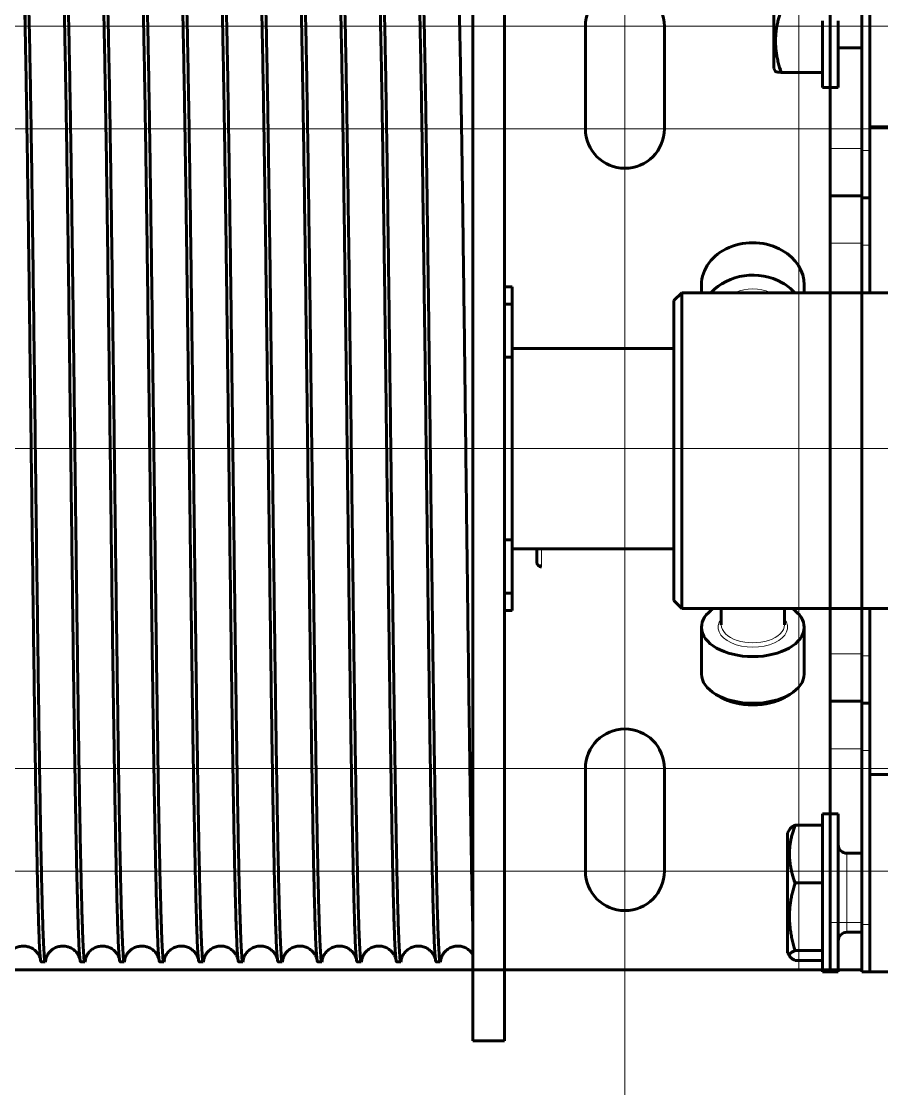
# Model space of a CAD drawing. Header units: millimetres. Extents: x 0 to 840, y 0 to 594.
# Drawn here: x 722.916 to 724.821, y 264.851 to 267.217 of the extents above; entities that cross this region are included whole.
import ezdxf

# ---------------------------------------------------------------- set-up
doc = ezdxf.new("R2010")
doc.units = ezdxf.units.MM
for name, pattern in [('K5LT_AXLED', [19.5, 15, -1.5, 1.5, -1.5]), ('K5LT_BASIC', [0]), ('K5LT_THIN', [0])]:
    doc.linetypes.add(name, pattern=pattern)
doc.layers.add('Системный слой', color=7, linetype='Continuous')

# ---------------------------------------------------------------- blocks, each defined once
blk = doc.blocks.new('U316')
at = {"layer": 'Системный слой', "color": 30, "linetype": 'K5LT_AXLED', "lineweight": 18, "true_color": 0xff8000}
for p, q in [((724.2526, 269.2935), (724.2526, 264.891)), ((724.2526, 267.6485), (724.2526, 263.246)), ((720.5376, 267.206), (724.7126, 267.206)), ((722.1651, 267.206), (726.3401, 267.206)), ((720.5376, 266.9785), (724.7126, 266.9785)), ((722.1651, 266.9785), (726.3401, 266.9785)), ((720.1001, 266.2698), (726.7776, 266.2698)), ((720.5376, 265.561), (724.7126, 265.561)), ((722.1651, 265.561), (726.3401, 265.561)), ((720.5376, 265.3335), (724.7126, 265.3335)), ((722.1651, 265.3335), (726.3401, 265.3335))]:
    blk.add_line(p, q, dxfattribs=at)
at = {"layer": 'Системный слой', "color": 7, "linetype": 'K5LT_THIN', "lineweight": 18}
for p, q in [((724.6376, 265.1148), (724.6376, 267.4248)), ((724.7776, 266.9348), (724.7076, 266.9348)), ((724.7076, 266.7248), (724.7776, 266.7248)), ((724.7076, 265.8148), (724.7776, 265.8148)), ((724.7076, 265.6048), (724.7776, 265.6048)), ((724.7776, 265.2198), (724.7076, 265.2198))]:
    blk.add_line(p, q, dxfattribs=at)
at = {"layer": 'Системный слой', "color": 5, "linetype": 'K5LT_BASIC', "lineweight": 60, "true_color": 0x0000ff}
for p, q in [((724.7076, 266.9348), (724.7076, 267.3198)), ((724.7776, 266.9348), (724.7776, 267.3198)), ((724.1651, 267.206), (724.1651, 266.9785)), ((724.3401, 266.9785), (724.3401, 267.206)), ((724.7076, 266.9348), (724.7076, 266.8298)), ((724.7776, 266.9348), (724.7776, 266.8298)), ((724.7076, 266.7248), (724.7076, 266.8298)), ((724.7776, 266.8298), (724.7076, 266.8298)), ((724.7776, 266.7248), (724.7776, 266.8298)), ((724.7076, 266.7248), (724.7076, 265.8148)), ((724.7776, 266.7248), (724.7776, 265.8148)), ((724.7076, 265.7098), (724.7076, 265.8148)), ((724.7776, 265.7098), (724.7776, 265.8148)), ((724.7076, 265.7098), (724.7076, 265.6048)), ((724.7076, 265.7098), (724.7776, 265.7098)), ((724.7776, 265.6048), (724.7776, 265.7098)), ((724.7076, 265.2198), (724.7076, 265.6048)), ((724.7776, 265.2198), (724.7776, 265.6048)), ((724.1651, 265.561), (724.1651, 265.3335)), ((724.3401, 265.3335), (724.3401, 265.561)), ((724.7076, 265.2198), (724.7076, 265.1148)), ((724.7776, 265.1148), (724.7776, 265.2198)), ((722.2401, 265.1148), (724.6376, 265.1148)), ((724.6376, 265.1148), (724.7076, 265.1148)), ((724.7776, 265.1148), (724.7076, 265.1148))]:
    blk.add_line(p, q, dxfattribs=at)
for centre, start, end in [((724.2526, 267.206), 0, 180), ((724.2526, 266.9785), 180, 0), ((724.2526, 265.561), 0, 180), ((724.2526, 265.3335), 180, 0)]:
    blk.add_arc(centre, 0.0875, start, end, dxfattribs=at)

msp = doc.modelspace()

# ---------------------------------------------------------------- linework, layer by layer
at = {"layer": 'Системный слой', "color": 5, "linetype": 'K5LT_BASIC', "lineweight": 60, "true_color": 0x0000ff}
for p, q in [((723.91562, 267.58229), (723.91562, 264.95729)), ((723.98562, 267.58229), (723.98562, 264.95729)), ((724.79506, 267.42041), (724.79506, 266.98291)), ((724.58214, 267.37841), (724.58214, 267.12876)), ((724.77756, 266.93041), (724.77756, 267.31541)), ((724.69006, 267.07041), (724.69006, 267.21753)), ((724.72506, 267.07041), (724.72506, 267.21753)), ((724.72506, 267.15791), (724.77756, 267.15791)), ((724.58214, 267.12876), (724.58214, 267.11241)), ((724.5862, 267.10538), (724.58214, 267.11241)), ((724.69006, 267.10363), (724.59868, 267.10363)), ((724.72506, 267.07041), (724.69006, 267.07041)), ((724.79506, 266.98291), (724.84756, 266.98291)), ((724.79506, 266.98291), (724.79506, 266.61541)), ((724.77756, 266.93041), (724.77756, 266.82541)), ((724.77756, 266.72041), (724.77756, 266.82541)), ((724.79506, 266.82541), (724.77756, 266.82541)), ((724.77756, 266.72041), (724.77756, 266.61541)), ((723.98562, 266.62854), (724.00312, 266.62854)), ((724.00312, 266.62854), (724.00312, 266.58996)), ((724.42223, 266.61541), (724.42223, 266.6326)), ((724.64973, 266.61541), (724.64973, 266.6326)), ((724.37848, 266.61541), (724.36098, 266.59791)), ((724.87723, 266.61541), (724.37848, 266.61541)), ((724.37848, 265.91541), (724.37848, 266.61541)), ((723.98562, 266.58996), (724.00312, 266.58996)), ((724.00312, 266.58996), (724.00312, 266.47229)), ((724.36098, 265.93291), (724.36098, 266.59791)), ((724.00312, 266.49204), (724.36098, 266.49204)), ((723.98562, 266.47229), (724.00312, 266.47229)), ((724.00312, 266.47229), (724.00312, 266.06729)), ((723.98562, 266.06729), (724.00312, 266.06729)), ((724.00312, 266.06729), (724.00312, 265.94961)), ((724.00312, 266.04754), (724.36098, 266.04754)), ((724.05713, 266.04754), (724.05713, 266.01787)), ((723.98562, 265.94961), (724.00312, 265.94961)), ((724.00312, 265.94961), (724.00312, 265.91104)), ((724.37848, 265.91541), (724.36098, 265.93291)), ((723.98562, 265.91104), (724.00312, 265.91104)), ((724.87723, 265.91541), (724.37848, 265.91541)), ((724.46598, 265.91541), (724.46598, 265.87947)), ((724.60598, 265.91541), (724.60598, 265.87947)), ((724.77756, 265.91541), (724.77756, 265.81041)), ((724.79506, 265.91541), (724.79506, 265.54791)), ((724.42223, 265.87372), (724.42223, 265.77022)), ((724.64973, 265.87372), (724.64973, 265.77022)), ((724.77756, 265.70541), (724.77756, 265.81041)), ((724.4642, 265.71922), (724.45412, 265.72517)), ((724.60777, 265.71922), (724.61784, 265.72517)), ((724.77756, 265.70541), (724.77756, 265.60041)), ((724.77756, 265.70541), (724.79506, 265.70541)), ((724.77756, 265.21541), (724.77756, 265.60041)), ((724.79506, 265.54791), (724.79506, 265.11041)), ((724.79506, 265.54791), (724.84756, 265.54791)), ((724.72506, 265.46041), (724.69006, 265.46041)), ((724.69006, 265.28541), (724.69006, 265.46041)), ((724.72506, 265.28541), (724.72506, 265.46041)), ((724.61786, 265.42674), (724.61306, 265.41841)), ((724.69006, 265.43514), (724.6296, 265.43514)), ((724.61306, 265.41841), (724.61306, 265.18039)), ((724.74431, 265.37291), (724.77756, 265.37291)), ((724.69006, 265.30748), (724.6296, 265.30748)), ((724.69006, 265.11041), (724.69006, 265.28541)), ((724.72506, 265.11041), (724.72506, 265.28541)), ((724.77756, 265.21541), (724.77756, 265.11041)), ((724.74431, 265.19791), (724.77756, 265.19791)), ((724.61306, 265.18039), (724.61306, 265.15241)), ((724.61786, 265.14409), (724.61306, 265.15241)), ((724.69006, 265.15776), (724.6296, 265.15776)), ((724.69006, 265.13569), (724.6296, 265.13569)), ((722.95917, 265.13229), (722.96839, 265.13229)), ((723.04667, 265.13229), (723.05589, 265.13229)), ((723.13417, 265.13229), (723.14339, 265.13229)), ((723.22167, 265.13229), (723.23089, 265.13229)), ((723.30917, 265.13229), (723.31839, 265.13229)), ((723.39667, 265.13229), (723.40589, 265.13229)), ((723.48417, 265.13229), (723.49339, 265.13229)), ((723.57167, 265.13229), (723.58089, 265.13229)), ((723.65917, 265.13229), (723.66839, 265.13229)), ((723.74667, 265.13229), (723.75589, 265.13229)), ((723.83417, 265.13229), (723.84339, 265.13229)), ((724.72506, 265.11041), (724.69006, 265.11041)), ((724.79506, 265.11041), (724.77756, 265.11041)), ((724.79506, 265.11041), (724.84756, 265.11041)), ((723.91562, 264.95729), (723.98562, 264.95729))]:
    msp.add_line(p, q, dxfattribs=at)
at = {"layer": 'Системный слой', "color": 7, "linetype": 'K5LT_THIN', "lineweight": 18}
for p, q in [((722.92586, 267.10255), (722.92586, 267.40299)), ((724.70756, 266.61541), (724.70756, 267.07041)), ((724.79506, 266.93041), (724.77756, 266.93041)), ((724.77756, 266.72041), (724.79506, 266.72041)), ((724.06763, 266.04754), (724.06763, 266.01188)), ((724.06763, 266.01188), (724.06763, 266.00737)), ((724.70756, 265.46041), (724.70756, 265.91541)), ((724.77756, 265.81041), (724.79506, 265.81041)), ((724.77756, 265.60041), (724.79506, 265.60041)), ((724.74431, 265.3391), (724.74431, 265.37291)), ((724.74431, 265.19791), (724.74431, 265.3391)), ((724.79506, 265.21541), (724.77756, 265.21541))]:
    msp.add_line(p, q, dxfattribs=at)
at = {"layer": 'Системный слой', "color": 30, "linetype": 'K5LT_AXLED', "lineweight": 18, "true_color": 0xff8000}
msp.add_line((718.71756, 266.26979), (770.93005, 266.26979), dxfattribs=at)
at = {"layer": 'Системный слой', "color": 5, "linetype": 'K5LT_BASIC', "lineweight": 60, "true_color": 0x0000ff}
for centre, radius, start, end in [((724.06763, 266.01787), 0.0105, 180, 270), ((724.74431, 265.39216), 0.01925, 180, 270), ((724.74431, 265.17866), 0.01925, 90, 180), ((722.92824, 265.14362), 0.04193, 351.60868, 353.9732), ((723.01579, 265.14362), 0.04187, 351.60765, 353.97489), ((723.10335, 265.14361), 0.04182, 351.60665, 353.97656), ((723.1909, 265.1436), 0.04176, 351.60571, 353.97827), ((723.27846, 265.14359), 0.0417, 351.60484, 353.98)]:
    msp.add_arc(centre, radius, start, end, dxfattribs=at)
for centre, major_axis, ratio, start_param, end_param in [((724.53598, 266.6326), (-0.11375, 0), 0.8214143, 4.1011454, 6.2831853), ((724.53598, 266.6326), (-0.11375, 0), 0.8214143, 3.1415927, 4.1011454), ((724.53598, 266.56074), (-0.11375, 0), 0.8214143, 4.1011454, 5.6581358), ((724.53598, 266.56074), (-0.11375, 0), 0.8214143, 3.7666421, 4.1011454), ((724.53598, 265.87372), (0.11375, 0), 0.5703319, 2.4435478, 3.1415927), ((724.53598, 265.87372), (0.11375, 0), 0.5703319, 0, 0.6980448), ((724.53598, 265.87372), (0.11375, 0), 0.5703319, 3.1415927, 6.2831853), ((724.53598, 265.77022), (0.11375, 0), 0.5703319, 3.1415927, 3.90908), ((724.53598, 265.77022), (0.11375, 0), 0.5703319, 5.5156979, 6.2831853), ((724.53598, 265.77022), (0.11375, 0), 0.5703319, 3.90908, 5.5156979), ((724.53598, 265.75872), (0.09975, 0), 0.5703319, 3.90908, 5.5156979)]:
    msp.add_ellipse(centre, major_axis=major_axis, ratio=ratio, start_param=start_param, end_param=end_param, dxfattribs=at)
at = {"layer": 'Системный слой', "color": 7, "linetype": 'K5LT_THIN', "lineweight": 18}
for centre, major_axis, ratio, start_param, end_param in [((724.53598, 266.56074), (-0.077, 0), 0.8214143, 4.1855634, 5.2392146), ((724.06763, 266.01787), (-0.0105, 0), 0.5703319, 0, 1.5707963), ((724.53598, 265.87372), (-0.077, 0), 0.5703319, 5.8534856, 9.8544776), ((724.53598, 265.87947), (-0.07, 0), 0.5703319, 0, 3.1415927)]:
    msp.add_ellipse(centre, major_axis=major_axis, ratio=ratio, start_param=start_param, end_param=end_param, dxfattribs=at)
at = {"layer": 'Системный слой', "color": 5, "linetype": 'K5LT_BASIC', "lineweight": 60, "true_color": 0x0000ff}
for points, knots in [([(722.92586, 267.10255), (722.9255, 267.12251), (722.92478, 267.16053), (722.92373, 267.21175), (722.92257, 267.26228), (722.92131, 267.30957), (722.91995, 267.35067), (722.9187, 267.37865), (722.91757, 267.39625), (722.91655, 267.40598), (722.91586, 267.40825), (722.91552, 267.40832)], [0, 0, 0, 0, 1.1890926, 2.3794868, 3.5711828, 5.1644497, 6.7616216, 8.3626986, 9.5687132, 10.7760294, 12, 12, 12, 12]), ([(723.87797, 267.40772), (723.87806, 267.40773), (723.87856, 267.4074), (723.87954, 267.40257), (723.88095, 267.38505), (723.88246, 267.35384), (723.88398, 267.30974), (723.88542, 267.25712), (723.88672, 267.20053), (723.88784, 267.14513), (723.88875, 267.09639), (723.8895, 267.05297), (723.89018, 267.01189), (723.89063, 266.98344), (723.89086, 266.96895)], [0, 0, 0, 0, 0.3084995, 1.698024, 3.2930139, 5.111228, 6.8621238, 8.5271164, 10.0965006, 11.4279991, 12.5127326, 13.3373821, 14.1664712, 15, 15, 15, 15]), ([(724.59868, 267.24177), (724.59648, 267.23525), (724.59351, 267.22541), (724.59041, 267.21227), (724.58859, 267.20264), (724.58729, 267.19331), (724.58647, 267.18417), (724.58612, 267.17509), (724.58623, 267.16595), (724.58683, 267.15649), (724.58799, 267.14658), (724.58978, 267.13608), (724.59303, 267.12161), (724.59627, 267.11077), (724.59868, 267.10363)], [0, 0, 0, 0, 2.1757748, 3.2580008, 4.299901, 5.3052497, 6.2730749, 7.2399279, 8.2177231, 9.2074326, 10.2766052, 11.4133267, 12.6132408, 15, 15, 15, 15]), ([(724.59868, 267.10363), (724.59648, 267.1038), (724.59351, 267.10406), (724.59041, 267.1044), (724.58859, 267.10466), (724.58729, 267.10491), (724.58648, 267.10514), (724.58624, 267.1053), (724.5862, 267.10538)], [0, 0, 0, 0, 2.7155342, 4.0662354, 5.3666069, 6.6213593, 7.8292795, 9, 9, 9, 9]), ([(723.89996, 266.27543), (723.89954, 266.31014), (723.89872, 266.37785), (723.89747, 266.47977), (723.89622, 266.57963), (723.89494, 266.67932), (723.8937, 266.77263), (723.89257, 266.85366), (723.89165, 266.91722), (723.8911, 266.95353), (723.89086, 266.96893)], [0, 0, 0, 0, 1.6682874, 3.2061784, 4.7488282, 6.3001269, 7.8597851, 9.1654215, 10.2128564, 11, 11, 11, 11]), ([(723.91562, 265.20674), (723.91562, 265.20678), (723.91562, 265.20684), (723.91562, 265.20692), (723.91562, 265.20705), (723.91562, 265.20723), (723.91562, 265.20745), (723.91562, 265.20772), (723.91561, 265.20811), (723.9156, 265.20872), (723.91559, 265.20966), (723.91557, 265.21087), (723.91554, 265.21231), (723.9155, 265.21431), (723.91544, 265.21739), (723.91534, 265.22169), (723.91522, 265.22748), (723.91505, 265.23514), (723.91481, 265.24573), (723.91449, 265.26066), (723.91405, 265.28121), (723.91351, 265.30752), (723.91292, 265.33809), (723.91231, 265.37069), (723.91171, 265.40433), (723.91111, 265.43983), (723.91046, 265.4791), (723.90977, 265.52354), (723.909, 265.57405), (723.90817, 265.63123), (723.90728, 265.69493), (723.90633, 265.76474), (723.90534, 265.84037), (723.90431, 265.92139), (723.90324, 266.00675), (723.90215, 266.09575), (723.90106, 266.18533), (723.90032, 266.24612), (723.89996, 266.27543)], [0, 0, 0, 0, 0.0175735, 0.035147, 0.0526325, 0.069895, 0.0870512, 0.1056364, 0.1291142, 0.163245, 0.2156444, 0.2788792, 0.3470721, 0.4557444, 0.6340279, 0.9093874, 1.2684068, 1.7483953, 2.3966914, 3.3186802, 4.6004597, 6.2160024, 8.0033144, 9.7639594, 11.4738826, 13.2201066, 15.0894945, 17.1063248, 19.2211551, 21.4163628, 23.6500463, 25.912124, 28.1783172, 30.4289198, 32.6543075, 34.8494288, 37.0243654, 39, 39, 39, 39]), ([(724.6296, 265.43514), (724.6274, 265.42912), (724.62443, 265.42002), (724.62133, 265.40788), (724.61952, 265.39898), (724.61821, 265.39036), (724.61739, 265.38191), (724.61704, 265.37353), (724.61715, 265.36507), (724.61775, 265.35634), (724.61891, 265.34718), (724.62071, 265.33747), (724.62395, 265.3241), (724.62719, 265.31408), (724.6296, 265.30748)], [0, 0, 0, 0, 2.1757748, 3.2580008, 4.299901, 5.3052497, 6.2730749, 7.2399279, 8.2177231, 9.2074326, 10.2766052, 11.4133267, 12.6132408, 15, 15, 15, 15]), ([(724.61786, 265.42674), (724.61815, 265.42724), (724.61894, 265.4283), (724.62071, 265.42995), (724.62395, 265.43227), (724.62719, 265.434), (724.6296, 265.43514)], [0, 0, 0, 0, 1.2341302, 2.6217314, 4.086472, 7, 7, 7, 7]), ([(724.6296, 265.30748), (724.6274, 265.30043), (724.62443, 265.28976), (724.62133, 265.27552), (724.61952, 265.26508), (724.61821, 265.25496), (724.61739, 265.24506), (724.61704, 265.23522), (724.61715, 265.22531), (724.61775, 265.21506), (724.61891, 265.20432), (724.62071, 265.19293), (724.62395, 265.17725), (724.62719, 265.1655), (724.6296, 265.15776)], [0, 0, 0, 0, 2.1757748, 3.2580008, 4.299901, 5.3052497, 6.2730749, 7.2399279, 8.2177231, 9.2074326, 10.2766052, 11.4133267, 12.6132408, 15, 15, 15, 15]), ([(722.88222, 265.13751), (722.88223, 265.1375), (722.88222, 265.13758), (722.88241, 265.13852), (722.88301, 265.14074), (722.88447, 265.14498), (722.88791, 265.1508), (722.89142, 265.15509), (722.89522, 265.15862), (722.89932, 265.16154), (722.90372, 265.1639), (722.90835, 265.16566), (722.91315, 265.16683), (722.91804, 265.16739), (722.92295, 265.16733), (722.92781, 265.16666), (722.93254, 265.16539), (722.93706, 265.16355), (722.9413, 265.16118), (722.94518, 265.15832), (722.94865, 265.15504), (722.95163, 265.15145), (722.95406, 265.14766), (722.95591, 265.14391), (722.95715, 265.14048), (722.95764, 265.13852), (722.95778, 265.13788), (722.95781, 265.13772)], [0, 0, 0, 0, 1.9722218, 3.9406015, 5.9089812, 8.2305879, 9.4373862, 10.3498559, 11.1503172, 11.8994409, 12.6218375, 13.3291886, 14.0274935, 14.7208069, 15.411964, 16.1032419, 16.7969156, 17.4957781, 18.2038879, 18.9279076, 19.6798104, 20.4826112, 21.3823389, 22.4715569, 23.9405858, 26.1672802, 28, 28, 28, 28]), ([(722.96972, 265.13751), (722.96973, 265.1375), (722.96972, 265.13758), (722.96991, 265.13852), (722.97051, 265.14074), (722.97197, 265.14498), (722.9754, 265.1508), (722.97892, 265.15509), (722.98272, 265.15862), (722.98682, 265.16154), (722.99122, 265.1639), (722.99585, 265.16566), (723.00064, 265.16683), (723.00554, 265.16739), (723.01045, 265.16733), (723.01531, 265.16666), (723.02004, 265.16539), (723.02456, 265.16355), (723.0288, 265.16118), (723.03268, 265.15832), (723.03615, 265.15505), (723.03913, 265.15145), (723.04156, 265.14767), (723.04341, 265.14391), (723.04465, 265.14048), (723.04514, 265.13852), (723.04528, 265.13788), (723.04531, 265.13772)], [0, 0, 0, 0, 1.9722014, 3.9405969, 5.9089923, 8.2308345, 9.4376628, 10.3501209, 11.1505543, 11.8996445, 12.6220059, 13.3293222, 14.0275964, 14.7208798, 15.4120082, 16.103259, 16.7969069, 17.4957446, 18.2038298, 18.9278228, 19.6796927, 20.4824459, 21.3820955, 22.4711761, 23.9399653, 26.1662473, 28, 28, 28, 28]), ([(723.05722, 265.13751), (723.05723, 265.1375), (723.05722, 265.13758), (723.05741, 265.13852), (723.05801, 265.14074), (723.05947, 265.14498), (723.0629, 265.1508), (723.06642, 265.15509), (723.07021, 265.15862), (723.07432, 265.16154), (723.07872, 265.16389), (723.08334, 265.16566), (723.08814, 265.16683), (723.09303, 265.16739), (723.09795, 265.16733), (723.10281, 265.16666), (723.10754, 265.16539), (723.11206, 265.16355), (723.1163, 265.16118), (723.12018, 265.15832), (723.12365, 265.15505), (723.12663, 265.15145), (723.12906, 265.14767), (723.13091, 265.14391), (723.13215, 265.14048), (723.13264, 265.13852), (723.13278, 265.13789), (723.13281, 265.13772)], [0, 0, 0, 0, 1.972184, 3.9405982, 5.9090125, 8.2311027, 9.4379623, 10.3504083, 11.1508131, 11.8998688, 12.6221941, 13.3294743, 14.0277166, 14.7209689, 15.4120674, 16.1032898, 16.7969108, 17.4957226, 18.2037818, 18.9277467, 19.679582, 20.4822858, 21.3818548, 22.4707944, 23.9393384, 26.1652001, 28, 28, 28, 28]), ([(723.14472, 265.13751), (723.14473, 265.1375), (723.14472, 265.13758), (723.14491, 265.13852), (723.1455, 265.14074), (723.14697, 265.14498), (723.1504, 265.15079), (723.15392, 265.15509), (723.15771, 265.15862), (723.16182, 265.16154), (723.16621, 265.16389), (723.17084, 265.16566), (723.17564, 265.16683), (723.18053, 265.16739), (723.18545, 265.16733), (723.19031, 265.16666), (723.19504, 265.16539), (723.19956, 265.16355), (723.20379, 265.16118), (723.20768, 265.15832), (723.21114, 265.15505), (723.21413, 265.15145), (723.21656, 265.14767), (723.21841, 265.14392), (723.21965, 265.14049), (723.22014, 265.13852), (723.22028, 265.13789), (723.22031, 265.13772)], [0, 0, 0, 0, 1.9721695, 3.9406056, 5.9090417, 8.2313926, 9.4382848, 10.3507183, 11.1510938, 11.9001139, 12.6224019, 13.329645, 14.0278542, 14.7210742, 15.4121417, 16.1033345, 16.7969272, 17.4957118, 18.2037437, 18.9276791, 19.6794784, 20.4821309, 21.3816168, 22.470412, 23.9387053, 26.1641385, 28, 28, 28, 28]), ([(723.23222, 265.13751), (723.23224, 265.13757), (723.23226, 265.13779), (723.23254, 265.13906), (723.2333, 265.1417), (723.23514, 265.14629), (723.23854, 265.15166), (723.2421, 265.15579), (723.24595, 265.15921), (723.25013, 265.16203), (723.25457, 265.16427), (723.25924, 265.16593), (723.26406, 265.16698), (723.26896, 265.16742), (723.27387, 265.16725), (723.27871, 265.16647), (723.2834, 265.16509), (723.28787, 265.16315), (723.29205, 265.16068), (723.29586, 265.15774), (723.29925, 265.15439), (723.30214, 265.15073), (723.30447, 265.14693), (723.30619, 265.14321), (723.30729, 265.14), (723.30767, 265.13838), (723.30778, 265.13785), (723.30781, 265.13772)], [0, 0, 0, 0, 2.0187814, 4.031835, 6.0448886, 8.0276698, 9.1777555, 10.0835593, 10.8924133, 11.6551873, 12.3913062, 13.1128374, 13.8261757, 14.5351688, 15.2424981, 15.9504238, 16.6613219, 17.3782418, 18.1057651, 18.8515978, 19.6298221, 20.4677382, 21.4199395, 22.5926814, 24.2020016, 26.532126, 28, 28, 28, 28]), ([(723.31972, 265.13751), (723.31974, 265.13757), (723.31976, 265.13779), (723.32004, 265.13906), (723.3208, 265.1417), (723.32264, 265.14629), (723.32604, 265.15166), (723.3296, 265.15579), (723.33345, 265.1592), (723.33762, 265.16203), (723.34207, 265.16427), (723.34674, 265.16593), (723.35155, 265.16698), (723.35645, 265.16742), (723.36136, 265.16725), (723.3662, 265.16647), (723.3709, 265.16509), (723.37537, 265.16315), (723.37955, 265.16068), (723.38336, 265.15774), (723.38675, 265.15439), (723.38963, 265.15074), (723.39196, 265.14693), (723.39369, 265.14322), (723.39479, 265.14), (723.39517, 265.13838), (723.39528, 265.13785), (723.39531, 265.13772)], [0, 0, 0, 0, 2.0187815, 4.0318848, 6.044988, 8.027989, 9.1781072, 10.0838936, 10.8927131, 11.6554533, 12.3915372, 13.1130318, 13.8263335, 14.5352909, 15.2425857, 15.9504783, 16.6613443, 17.3782326, 18.1057231, 18.8515189, 19.6296959, 20.467542, 21.4196271, 22.5921837, 24.2011241, 26.5317692, 28, 28, 28, 28]), ([(723.40722, 265.13751), (723.40724, 265.13757), (723.40726, 265.13778), (723.40754, 265.13906), (723.4083, 265.1417), (723.41013, 265.14629), (723.41354, 265.15166), (723.41709, 265.15579), (723.42095, 265.1592), (723.42512, 265.16203), (723.42957, 265.16427), (723.43423, 265.16593), (723.43905, 265.16698), (723.44395, 265.16742), (723.44886, 265.16725), (723.4537, 265.16647), (723.45839, 265.16509), (723.46287, 265.16315), (723.46705, 265.16068), (723.47086, 265.15774), (723.47424, 265.15439), (723.47713, 265.15074), (723.47946, 265.14694), (723.48119, 265.14322), (723.48229, 265.14), (723.48267, 265.13838), (723.48278, 265.13785), (723.48281, 265.13772)], [0, 0, 0, 0, 2.0187847, 4.031941, 6.0450972, 8.0283283, 9.1784802, 10.084249, 10.8930333, 11.6557318, 12.3917798, 13.1132368, 13.826501, 14.5354214, 15.2426806, 15.9505387, 16.6613714, 17.3782267, 18.105683, 18.8514401, 19.6295675, 20.4673406, 21.4193047, 22.5916685, 24.2002135, 26.5314244, 28, 28, 28, 28]), ([(723.49472, 265.13751), (723.49474, 265.13757), (723.49476, 265.13778), (723.49504, 265.13906), (723.4958, 265.1417), (723.49763, 265.14628), (723.50104, 265.15166), (723.50459, 265.15578), (723.50845, 265.1592), (723.51262, 265.16203), (723.51707, 265.16427), (723.52173, 265.16593), (723.52655, 265.16698), (723.53145, 265.16742), (723.53636, 265.16725), (723.5412, 265.16647), (723.54589, 265.16509), (723.55037, 265.16315), (723.55454, 265.16069), (723.55836, 265.15774), (723.56174, 265.1544), (723.56463, 265.15074), (723.56696, 265.14694), (723.56869, 265.14322), (723.56979, 265.14), (723.57017, 265.13838), (723.57028, 265.13785), (723.57031, 265.13772)], [0, 0, 0, 0, 2.018791, 4.0320036, 6.0452161, 8.0286875, 9.1788744, 10.0846256, 10.8933739, 11.6560297, 12.3920408, 13.1134592, 13.8266846, 14.535567, 15.2427892, 15.9506118, 16.6614098, 17.3782309, 18.1056515, 18.8513684, 19.6294446, 20.4671425, 21.4189825, 22.5911491, 24.1992897, 26.5310917, 28, 28, 28, 28]), ([(723.58222, 265.13751), (723.58224, 265.13757), (723.58226, 265.13778), (723.58254, 265.13906), (723.5833, 265.1417), (723.58513, 265.14628), (723.58853, 265.15166), (723.59209, 265.15578), (723.59595, 265.1592), (723.60012, 265.16202), (723.60457, 265.16427), (723.60923, 265.16593), (723.61405, 265.16698), (723.61895, 265.16742), (723.62385, 265.16725), (723.6287, 265.16647), (723.63339, 265.1651), (723.63786, 265.16315), (723.64204, 265.16069), (723.64586, 265.15775), (723.64924, 265.1544), (723.65213, 265.15074), (723.65446, 265.14694), (723.65619, 265.14322), (723.65729, 265.14001), (723.65767, 265.13838), (723.65778, 265.13785), (723.65781, 265.13772)], [0, 0, 0, 0, 2.0188004, 4.0320725, 6.0453447, 8.0290668, 9.17929, 10.0850232, 10.8937349, 11.6563471, 12.3923203, 13.1136989, 13.8268843, 14.5357274, 15.2429116, 15.9506973, 16.6614596, 17.378245, 18.1056286, 18.8513038, 19.629327, 20.4669476, 21.4186604, 22.5906253, 24.1983529, 26.5307709, 28, 28, 28, 28]), ([(723.66972, 265.13751), (723.66974, 265.13757), (723.66976, 265.13778), (723.67004, 265.13905), (723.6708, 265.1417), (723.67263, 265.14628), (723.67603, 265.15166), (723.67959, 265.15578), (723.68345, 265.1592), (723.68762, 265.16202), (723.69206, 265.16427), (723.69673, 265.16593), (723.70154, 265.16698), (723.70644, 265.16742), (723.71135, 265.16725), (723.71619, 265.16647), (723.72089, 265.1651), (723.72536, 265.16316), (723.72954, 265.16069), (723.73335, 265.15775), (723.73674, 265.1544), (723.73963, 265.15075), (723.74196, 265.14694), (723.74369, 265.14322), (723.74478, 265.14001), (723.74517, 265.13838), (723.74528, 265.13785), (723.74531, 265.13772)], [0, 0, 0, 0, 2.0188129, 4.0321479, 6.0454829, 8.029466, 9.1797268, 10.085442, 10.8941163, 11.656684, 12.3926181, 13.1139559, 13.8271001, 14.5359029, 15.2430478, 15.9507954, 16.6615206, 17.3782691, 18.1056144, 18.8512464, 19.6292149, 20.4667559, 21.4183384, 22.5900972, 24.1974031, 26.5304622, 28, 28, 28, 28]), ([(723.75722, 265.13751), (723.75724, 265.13757), (723.75726, 265.13778), (723.75754, 265.13905), (723.7583, 265.1417), (723.76013, 265.14628), (723.76353, 265.15166), (723.76709, 265.15578), (723.77095, 265.1592), (723.77512, 265.16202), (723.77956, 265.16427), (723.78422, 265.16592), (723.78904, 265.16698), (723.79394, 265.16742), (723.79885, 265.16725), (723.80369, 265.16647), (723.80838, 265.1651), (723.81286, 265.16316), (723.81704, 265.16069), (723.82085, 265.15775), (723.82424, 265.1544), (723.82713, 265.15075), (723.82946, 265.14694), (723.83119, 265.14323), (723.83228, 265.14001), (723.83267, 265.13838), (723.83278, 265.13785), (723.83281, 265.13772)], [0, 0, 0, 0, 2.0188285, 4.0322297, 6.0456309, 8.0298853, 9.1801849, 10.0858819, 10.894518, 11.6570403, 12.3929343, 13.1142301, 13.8273322, 14.5360933, 15.2431977, 15.9509061, 16.6615929, 17.3783032, 18.1056088, 18.8511962, 19.6291082, 20.4665675, 21.4180167, 22.5895649, 24.1964403, 26.5301655, 28, 28, 28, 28]), ([(723.84472, 265.13751), (723.84474, 265.13757), (723.84476, 265.13778), (723.84504, 265.13905), (723.8458, 265.1417), (723.84763, 265.14628), (723.85103, 265.15165), (723.85459, 265.15578), (723.85844, 265.1592), (723.86261, 265.16202), (723.86706, 265.16427), (723.87172, 265.16592), (723.87654, 265.16698), (723.88144, 265.16742), (723.88635, 265.16725), (723.89119, 265.16647), (723.89588, 265.1651), (723.90036, 265.16316), (723.90453, 265.16069), (723.90835, 265.15775), (723.91173, 265.1544), (723.91409, 265.15143), (723.91524, 265.14969), (723.91562, 265.14908)], [0, 0, 0, 0, 2.3136054, 4.6210493, 6.9284932, 9.2027779, 10.521071, 11.5589815, 12.4856367, 13.3594364, 14.2027263, 15.0292842, 15.8464517, 16.6586453, 17.4689414, 18.2799311, 19.0943351, 19.9156422, 20.7490897, 21.6034823, 22.4949054, 23.4545403, 24, 24, 24, 24]), ([(723.40743, 265.13922), (723.4074, 265.13889), (723.40734, 265.13838), (723.40727, 265.13785), (723.40722, 265.13755), (723.40721, 265.13749), (723.40722, 265.13751)], [0, 0, 0, 0, 2.1276591, 3.7516384, 5.3755232, 7, 7, 7, 7]), ([(723.49493, 265.13922), (723.4949, 265.13889), (723.49484, 265.13838), (723.49477, 265.13785), (723.49472, 265.13755), (723.49471, 265.13749), (723.49472, 265.13751)], [0, 0, 0, 0, 2.1393283, 3.7594191, 5.3794183, 7, 7, 7, 7]), ([(723.58243, 265.13922), (723.5824, 265.13889), (723.58234, 265.13837), (723.58227, 265.13784), (723.58222, 265.13755), (723.58221, 265.13749), (723.58222, 265.13751)], [0, 0, 0, 0, 2.1513396, 3.7674279, 5.3834274, 7, 7, 7, 7]), ([(723.66993, 265.13922), (723.6699, 265.13888), (723.66983, 265.13837), (723.66977, 265.13784), (723.66972, 265.13754), (723.66971, 265.13749), (723.66972, 265.13751)], [0, 0, 0, 0, 2.1636874, 3.7756609, 5.3875485, 7, 7, 7, 7]), ([(723.75743, 265.13922), (723.75739, 265.13888), (723.75733, 265.13836), (723.75726, 265.13783), (723.75722, 265.13754), (723.75721, 265.13749), (723.75722, 265.13751)], [0, 0, 0, 0, 2.1763659, 3.7841145, 5.3917797, 7, 7, 7, 7]), ([(723.84493, 265.13922), (723.84489, 265.13888), (723.84483, 265.13836), (723.84476, 265.13783), (723.84472, 265.13754), (723.84471, 265.13749), (723.84472, 265.13751)], [0, 0, 0, 0, 2.1893954, 3.792802, 5.3961279, 7, 7, 7, 7]), ([(724.6296, 265.15776), (724.6274, 265.15672), (724.62443, 265.15515), (724.62133, 265.15305), (724.61952, 265.15151), (724.61821, 265.15002), (724.61739, 265.14856), (724.61704, 265.14711), (724.61715, 265.14562), (724.61756, 265.14461), (724.61786, 265.14409)], [0, 0, 0, 0, 2.5830497, 3.8678533, 5.1047827, 6.2983188, 7.4473074, 8.5951419, 9.7559668, 11, 11, 11, 11]), ([(724.61786, 265.14409), (724.61815, 265.14359), (724.61894, 265.14252), (724.62071, 265.14087), (724.62395, 265.13856), (724.62719, 265.13683), (724.6296, 265.13569)], [0, 0, 0, 0, 1.2341302, 2.6217314, 4.086472, 7, 7, 7, 7])]:
    msp.add_open_spline(points, degree=3, knots=knots, dxfattribs=at)
for points in [[(723.00292, 267.40729), (723.00336, 267.40729), (723.00424, 267.40388), (723.00556, 267.38861), (723.00688, 267.3633), (723.0082, 267.32818), (723.00952, 267.28357), (723.01083, 267.22987), (723.01215, 267.16756), (723.01347, 267.0972), (723.01479, 267.01942), (723.01611, 266.93492), (723.01743, 266.84446), (723.01875, 266.74884), (723.02007, 266.64892), (723.02139, 266.5456), (723.02271, 266.43982), (723.02403, 266.3325), (723.02535, 266.22463), (723.02667, 266.11716), (723.02799, 266.01105), (723.0293, 265.90727), (723.03062, 265.80674), (723.03194, 265.71036), (723.03326, 265.619), (723.03458, 265.53347), (723.0359, 265.45455), (723.03722, 265.38294), (723.03854, 265.31928), (723.03986, 265.26414), (723.04118, 265.21803), (723.0425, 265.18134), (723.04382, 265.15441), (723.0447, 265.14313), (723.04514, 265.13918)], [(723.09042, 267.40729), (723.09086, 267.40729), (723.09174, 267.40388), (723.09306, 267.38861), (723.09438, 267.3633), (723.0957, 267.32818), (723.09702, 267.28357), (723.09833, 267.22987), (723.09965, 267.16756), (723.10097, 267.0972), (723.10229, 267.01942), (723.10361, 266.93492), (723.10493, 266.84446), (723.10625, 266.74884), (723.10757, 266.64892), (723.10889, 266.54561), (723.11021, 266.43982), (723.11153, 266.3325), (723.11285, 266.22463), (723.11417, 266.11716), (723.11549, 266.01105), (723.1168, 265.90727), (723.11812, 265.80674), (723.11944, 265.71036), (723.12076, 265.619), (723.12208, 265.53347), (723.1234, 265.45455), (723.12472, 265.38294), (723.12604, 265.31928), (723.12736, 265.26414), (723.12868, 265.21803), (723.13, 265.18134), (723.13132, 265.15441), (723.1322, 265.14313), (723.13264, 265.13918)], [(723.17792, 267.40729), (723.17836, 267.40729), (723.17924, 267.40388), (723.18056, 267.38861), (723.18188, 267.3633), (723.1832, 267.32818), (723.18452, 267.28357), (723.18583, 267.22987), (723.18715, 267.16756), (723.18847, 267.0972), (723.18979, 267.01942), (723.19111, 266.93492), (723.19243, 266.84446), (723.19375, 266.74884), (723.19507, 266.64892), (723.19639, 266.54561), (723.19771, 266.43982), (723.19903, 266.3325), (723.20035, 266.22463), (723.20167, 266.11716), (723.20299, 266.01105), (723.2043, 265.90727), (723.20562, 265.80674), (723.20694, 265.71036), (723.20826, 265.619), (723.20958, 265.53348), (723.2109, 265.45455), (723.21222, 265.38294), (723.21354, 265.31928), (723.21486, 265.26414), (723.21618, 265.21803), (723.2175, 265.18134), (723.21882, 265.15441), (723.2197, 265.14313), (723.22014, 265.13918)], [(723.26542, 267.40729), (723.26586, 267.40729), (723.26674, 267.40388), (723.26806, 267.38861), (723.26938, 267.3633), (723.2707, 267.32818), (723.27202, 267.28357), (723.27333, 267.22987), (723.27465, 267.16756), (723.27597, 267.0972), (723.27729, 267.01942), (723.27861, 266.93492), (723.27993, 266.84446), (723.28125, 266.74884), (723.28257, 266.64892), (723.28389, 266.54561), (723.28521, 266.43982), (723.28653, 266.3325), (723.28785, 266.22463), (723.28917, 266.11716), (723.29049, 266.01106), (723.2918, 265.90727), (723.29312, 265.80674), (723.29444, 265.71036), (723.29576, 265.619), (723.29708, 265.53348), (723.2984, 265.45455), (723.29972, 265.38294), (723.30104, 265.31928), (723.30236, 265.26414), (723.30368, 265.21803), (723.305, 265.18134), (723.30632, 265.15442), (723.3072, 265.14313), (723.30764, 265.13918)], [(723.35292, 267.40729), (723.35336, 267.40729), (723.35424, 267.40388), (723.35556, 267.38861), (723.35688, 267.3633), (723.3582, 267.32818), (723.35952, 267.28357), (723.36083, 267.22987), (723.36215, 267.16756), (723.36347, 267.0972), (723.36479, 267.01942), (723.36611, 266.93492), (723.36743, 266.84446), (723.36875, 266.74884), (723.37007, 266.64892), (723.37139, 266.54561), (723.37271, 266.43982), (723.37403, 266.3325), (723.37535, 266.22463), (723.37667, 266.11716), (723.37799, 266.01106), (723.3793, 265.90727), (723.38062, 265.80674), (723.38194, 265.71036), (723.38326, 265.619), (723.38458, 265.53348), (723.3859, 265.45455), (723.38722, 265.38294), (723.38854, 265.31928), (723.38986, 265.26414), (723.39118, 265.21803), (723.3925, 265.18134), (723.39382, 265.15442), (723.3947, 265.14313), (723.39514, 265.13918)], [(723.44042, 267.40729), (723.44086, 267.40729), (723.44174, 267.40388), (723.44306, 267.38861), (723.44438, 267.3633), (723.4457, 267.32818), (723.44702, 267.28357), (723.44833, 267.22987), (723.44965, 267.16756), (723.45097, 267.0972), (723.45229, 267.01942), (723.45361, 266.93492), (723.45493, 266.84446), (723.45625, 266.74884), (723.45757, 266.64892), (723.45889, 266.54561), (723.46021, 266.43982), (723.46153, 266.3325), (723.46285, 266.22463), (723.46417, 266.11716), (723.46549, 266.01106), (723.4668, 265.90727), (723.46812, 265.80674), (723.46944, 265.71036), (723.47076, 265.619), (723.47208, 265.53348), (723.4734, 265.45455), (723.47472, 265.38294), (723.47604, 265.31928), (723.47736, 265.26415), (723.47868, 265.21803), (723.48, 265.18134), (723.48132, 265.15442), (723.4822, 265.14313), (723.48264, 265.13918)], [(723.52792, 267.40729), (723.52836, 267.40729), (723.52924, 267.40388), (723.53056, 267.38861), (723.53188, 267.3633), (723.5332, 267.32818), (723.53452, 267.28357), (723.53583, 267.22987), (723.53715, 267.16756), (723.53847, 267.0972), (723.53979, 267.01942), (723.54111, 266.93492), (723.54243, 266.84446), (723.54375, 266.74884), (723.54507, 266.64892), (723.54639, 266.54561), (723.54771, 266.43982), (723.54903, 266.33251), (723.55035, 266.22463), (723.55167, 266.11716), (723.55299, 266.01106), (723.5543, 265.90727), (723.55562, 265.80674), (723.55694, 265.71037), (723.55826, 265.619), (723.55958, 265.53348), (723.5609, 265.45455), (723.56222, 265.38294), (723.56354, 265.31928), (723.56486, 265.26415), (723.56618, 265.21803), (723.5675, 265.18134), (723.56882, 265.15442), (723.5697, 265.14313), (723.57014, 265.13918)], [(723.61542, 267.40729), (723.61586, 267.40729), (723.61674, 267.40388), (723.61806, 267.38861), (723.61938, 267.3633), (723.6207, 267.32818), (723.62202, 267.28357), (723.62333, 267.22987), (723.62465, 267.16756), (723.62597, 267.0972), (723.62729, 267.01942), (723.62861, 266.93492), (723.62993, 266.84446), (723.63125, 266.74884), (723.63257, 266.64892), (723.63389, 266.54561), (723.63521, 266.43982), (723.63653, 266.33251), (723.63785, 266.22463), (723.63917, 266.11716), (723.64048, 266.01106), (723.6418, 265.90728), (723.64312, 265.80674), (723.64444, 265.71037), (723.64576, 265.619), (723.64708, 265.53348), (723.6484, 265.45455), (723.64972, 265.38294), (723.65104, 265.31928), (723.65236, 265.26415), (723.65368, 265.21803), (723.655, 265.18134), (723.65632, 265.15442), (723.6572, 265.14313), (723.65764, 265.13918)], [(723.70292, 267.40729), (723.70336, 267.40729), (723.70424, 267.40388), (723.70556, 267.38861), (723.70688, 267.3633), (723.7082, 267.32818), (723.70952, 267.28357), (723.71083, 267.22987), (723.71215, 267.16756), (723.71347, 267.0972), (723.71479, 267.01942), (723.71611, 266.93492), (723.71743, 266.84446), (723.71875, 266.74884), (723.72007, 266.64892), (723.72139, 266.54561), (723.72271, 266.43982), (723.72403, 266.33251), (723.72535, 266.22463), (723.72667, 266.11716), (723.72798, 266.01106), (723.7293, 265.90728), (723.73062, 265.80674), (723.73194, 265.71037), (723.73326, 265.619), (723.73458, 265.53348), (723.7359, 265.45455), (723.73722, 265.38294), (723.73854, 265.31928), (723.73986, 265.26415), (723.74118, 265.21803), (723.7425, 265.18134), (723.74382, 265.15442), (723.7447, 265.14313), (723.74514, 265.13918)], [(723.79042, 267.40729), (723.79086, 267.40729), (723.79174, 267.40388), (723.79306, 267.38861), (723.79438, 267.3633), (723.7957, 267.32818), (723.79702, 267.28357), (723.79833, 267.22987), (723.79965, 267.16756), (723.80097, 267.0972), (723.80229, 267.01942), (723.80361, 266.93492), (723.80493, 266.84446), (723.80625, 266.74884), (723.80757, 266.64892), (723.80889, 266.54561), (723.81021, 266.43982), (723.81153, 266.33251), (723.81285, 266.22463), (723.81417, 266.11716), (723.81548, 266.01106), (723.8168, 265.90728), (723.81812, 265.80675), (723.81944, 265.71037), (723.82076, 265.619), (723.82208, 265.53348), (723.8234, 265.45456), (723.82472, 265.38294), (723.82604, 265.31928), (723.82736, 265.26415), (723.82868, 265.21803), (723.83, 265.18134), (723.83132, 265.15442), (723.8322, 265.14313), (723.83264, 265.13918)], [(722.96839, 265.13229), (722.96796, 265.13229), (722.96708, 265.13569), (722.96576, 265.15097), (722.96444, 265.17627), (722.96312, 265.21139), (722.9618, 265.25598), (722.96048, 265.30967), (722.95916, 265.37197), (722.95784, 265.44232), (722.95652, 265.52008), (722.9552, 265.60457), (722.95388, 265.69502), (722.95257, 265.79063), (722.95125, 265.89053), (722.94993, 265.99383), (722.94861, 266.09961), (722.94729, 266.20691), (722.94597, 266.31477), (722.94465, 266.42224), (722.94333, 266.52833), (722.94201, 266.63211), (722.94069, 266.73264), (722.93937, 266.82902), (722.93806, 266.92038), (722.93674, 267.00591), (722.93542, 267.08484), (722.9341, 267.15647), (722.93278, 267.22014), (722.93146, 267.2753), (722.93014, 267.32144), (722.92882, 267.35815), (722.9275, 267.3851), (722.92662, 267.3964), (722.92618, 267.40036)], [(723.05589, 265.13229), (723.05546, 265.13229), (723.05458, 265.13569), (723.05326, 265.15097), (723.05194, 265.17627), (723.05062, 265.21139), (723.0493, 265.25598), (723.04798, 265.30967), (723.04666, 265.37197), (723.04534, 265.44232), (723.04402, 265.52008), (723.0427, 265.60457), (723.04138, 265.69502), (723.04007, 265.79063), (723.03875, 265.89053), (723.03743, 265.99383), (723.03611, 266.09961), (723.03479, 266.20691), (723.03347, 266.31477), (723.03215, 266.42224), (723.03083, 266.52833), (723.02951, 266.63211), (723.02819, 266.73264), (723.02687, 266.82902), (723.02556, 266.92038), (723.02424, 267.00591), (723.02292, 267.08484), (723.0216, 267.15647), (723.02028, 267.22014), (723.01896, 267.2753), (723.01764, 267.32144), (723.01632, 267.35815), (723.015, 267.3851), (723.01412, 267.3964), (723.01368, 267.40036)], [(723.14339, 265.13229), (723.14296, 265.13229), (723.14208, 265.13569), (723.14076, 265.15097), (723.13944, 265.17627), (723.13812, 265.21139), (723.1368, 265.25598), (723.13548, 265.30967), (723.13416, 265.37197), (723.13284, 265.44232), (723.13152, 265.52008), (723.1302, 265.60457), (723.12888, 265.69502), (723.12757, 265.79063), (723.12625, 265.89053), (723.12493, 265.99383), (723.12361, 266.09961), (723.12229, 266.20691), (723.12097, 266.31477), (723.11965, 266.42224), (723.11833, 266.52833), (723.11701, 266.63211), (723.11569, 266.73264), (723.11437, 266.82902), (723.11306, 266.92038), (723.11174, 267.00591), (723.11042, 267.08484), (723.1091, 267.15647), (723.10778, 267.22014), (723.10646, 267.2753), (723.10514, 267.32144), (723.10382, 267.35815), (723.1025, 267.3851), (723.10162, 267.3964), (723.10118, 267.40036)], [(723.23089, 265.13229), (723.23046, 265.13229), (723.22958, 265.13569), (723.22826, 265.15097), (723.22694, 265.17627), (723.22562, 265.21139), (723.2243, 265.25598), (723.22298, 265.30967), (723.22166, 265.37197), (723.22034, 265.44232), (723.21902, 265.52009), (723.2177, 265.60457), (723.21638, 265.69502), (723.21507, 265.79063), (723.21375, 265.89053), (723.21243, 265.99383), (723.21111, 266.09961), (723.20979, 266.20691), (723.20847, 266.31478), (723.20715, 266.42224), (723.20583, 266.52833), (723.20451, 266.63211), (723.20319, 266.73264), (723.20187, 266.82902), (723.20056, 266.92038), (723.19924, 267.00591), (723.19792, 267.08485), (723.1966, 267.15647), (723.19528, 267.22014), (723.19396, 267.2753), (723.19264, 267.32144), (723.19132, 267.35815), (723.19, 267.3851), (723.18912, 267.3964), (723.18868, 267.40036)], [(723.31839, 265.13229), (723.31796, 265.13229), (723.31708, 265.13569), (723.31576, 265.15097), (723.31444, 265.17627), (723.31312, 265.21139), (723.3118, 265.25598), (723.31048, 265.30967), (723.30916, 265.37197), (723.30784, 265.44232), (723.30652, 265.52009), (723.3052, 265.60457), (723.30388, 265.69503), (723.30257, 265.79063), (723.30125, 265.89053), (723.29993, 265.99383), (723.29861, 266.09961), (723.29729, 266.20691), (723.29597, 266.31478), (723.29465, 266.42224), (723.29333, 266.52833), (723.29201, 266.63211), (723.29069, 266.73264), (723.28937, 266.82902), (723.28806, 266.92038), (723.28674, 267.00591), (723.28542, 267.08485), (723.2841, 267.15647), (723.28278, 267.22014), (723.28146, 267.2753), (723.28014, 267.32144), (723.27882, 267.35815), (723.2775, 267.3851), (723.27662, 267.3964), (723.27618, 267.40036)], [(723.40589, 265.13229), (723.40546, 265.13229), (723.40458, 265.13569), (723.40326, 265.15097), (723.40194, 265.17627), (723.40062, 265.21139), (723.3993, 265.25599), (723.39798, 265.30967), (723.39666, 265.37197), (723.39534, 265.44232), (723.39402, 265.52009), (723.3927, 265.60457), (723.39138, 265.69503), (723.39007, 265.79063), (723.38875, 265.89053), (723.38743, 265.99383), (723.38611, 266.09961), (723.38479, 266.20691), (723.38347, 266.31478), (723.38215, 266.42224), (723.38083, 266.52833), (723.37951, 266.63211), (723.37819, 266.73264), (723.37687, 266.82902), (723.37555, 266.92038), (723.37424, 267.00592), (723.37292, 267.08485), (723.3716, 267.15647), (723.37028, 267.22015), (723.36896, 267.2753), (723.36764, 267.32144), (723.36632, 267.35815), (723.365, 267.3851), (723.36412, 267.3964), (723.36368, 267.40036)], [(723.49339, 265.13229), (723.49296, 265.13229), (723.49208, 265.13569), (723.49076, 265.15097), (723.48944, 265.17627), (723.48812, 265.21139), (723.4868, 265.25599), (723.48548, 265.30967), (723.48416, 265.37197), (723.48284, 265.44232), (723.48152, 265.52009), (723.4802, 265.60457), (723.47888, 265.69503), (723.47757, 265.79063), (723.47625, 265.89053), (723.47493, 265.99383), (723.47361, 266.09961), (723.47229, 266.20691), (723.47097, 266.31478), (723.46965, 266.42224), (723.46833, 266.52833), (723.46701, 266.63211), (723.46569, 266.73264), (723.46437, 266.82902), (723.46305, 266.92038), (723.46174, 267.00592), (723.46042, 267.08485), (723.4591, 267.15647), (723.45778, 267.22015), (723.45646, 267.2753), (723.45514, 267.32144), (723.45382, 267.35815), (723.4525, 267.3851), (723.45162, 267.3964), (723.45118, 267.40036)], [(723.58089, 265.13229), (723.58045, 265.13229), (723.57958, 265.13569), (723.57826, 265.15097), (723.57694, 265.17627), (723.57562, 265.21139), (723.5743, 265.25599), (723.57298, 265.30967), (723.57166, 265.37197), (723.57034, 265.44232), (723.56902, 265.52009), (723.5677, 265.60457), (723.56638, 265.69503), (723.56507, 265.79063), (723.56375, 265.89053), (723.56243, 265.99384), (723.56111, 266.09961), (723.55979, 266.20691), (723.55847, 266.31478), (723.55715, 266.42224), (723.55583, 266.52834), (723.55451, 266.63211), (723.55319, 266.73264), (723.55187, 266.82902), (723.55055, 266.92039), (723.54924, 267.00592), (723.54792, 267.08485), (723.5466, 267.15647), (723.54528, 267.22015), (723.54396, 267.2753), (723.54264, 267.32144), (723.54132, 267.35815), (723.54, 267.3851), (723.53912, 267.3964), (723.53868, 267.40036)], [(723.66839, 265.13229), (723.66795, 265.13229), (723.66708, 265.13569), (723.66576, 265.15097), (723.66444, 265.17627), (723.66312, 265.21139), (723.6618, 265.25599), (723.66048, 265.30968), (723.65916, 265.37197), (723.65784, 265.44232), (723.65652, 265.52009), (723.6552, 265.60457), (723.65388, 265.69503), (723.65257, 265.79063), (723.65125, 265.89053), (723.64993, 265.99384), (723.64861, 266.09961), (723.64729, 266.20691), (723.64597, 266.31478), (723.64465, 266.42224), (723.64333, 266.52834), (723.64201, 266.63211), (723.64069, 266.73264), (723.63937, 266.82902), (723.63805, 266.92039), (723.63674, 267.00592), (723.63542, 267.08485), (723.6341, 267.15647), (723.63278, 267.22015), (723.63146, 267.2753), (723.63014, 267.32144), (723.62882, 267.35815), (723.6275, 267.3851), (723.62662, 267.3964), (723.62618, 267.40036)], [(723.75589, 265.13229), (723.75545, 265.13229), (723.75458, 265.13569), (723.75326, 265.15097), (723.75194, 265.17627), (723.75062, 265.21139), (723.7493, 265.25599), (723.74798, 265.30968), (723.74666, 265.37197), (723.74534, 265.44232), (723.74402, 265.52009), (723.7427, 265.60458), (723.74138, 265.69503), (723.74007, 265.79063), (723.73875, 265.89054), (723.73743, 265.99384), (723.73611, 266.09961), (723.73479, 266.20692), (723.73347, 266.31478), (723.73215, 266.42224), (723.73083, 266.52834), (723.72951, 266.63212), (723.72819, 266.73264), (723.72687, 266.82902), (723.72555, 266.92039), (723.72424, 267.00592), (723.72292, 267.08485), (723.7216, 267.15648), (723.72028, 267.22015), (723.71896, 267.2753), (723.71764, 267.32144), (723.71632, 267.35815), (723.715, 267.3851), (723.71412, 267.3964), (723.71368, 267.40036)], [(723.84339, 265.13229), (723.84295, 265.13229), (723.84208, 265.13569), (723.84076, 265.15097), (723.83944, 265.17627), (723.83812, 265.21139), (723.8368, 265.25599), (723.83548, 265.30968), (723.83416, 265.37197), (723.83284, 265.44232), (723.83152, 265.52009), (723.8302, 265.60458), (723.82888, 265.69503), (723.82757, 265.79063), (723.82625, 265.89054), (723.82493, 265.99384), (723.82361, 266.09961), (723.82229, 266.20692), (723.82097, 266.31478), (723.81965, 266.42224), (723.81833, 266.52834), (723.81701, 266.63212), (723.81569, 266.73265), (723.81437, 266.82902), (723.81305, 266.92039), (723.81174, 267.00592), (723.81042, 267.08485), (723.8091, 267.15648), (723.80778, 267.22015), (723.80646, 267.2753), (723.80514, 267.32144), (723.80382, 267.35815), (723.8025, 267.3851), (723.80162, 267.3964), (723.80118, 267.40036)], [(722.92586, 267.10255), (722.9263, 267.07799), (722.92718, 267.02636), (722.9285, 266.94208), (722.92983, 266.85172), (722.93115, 266.75611), (722.93248, 266.6561), (722.9338, 266.55261), (722.93512, 266.44656), (722.93645, 266.33891), (722.93777, 266.23064), (722.9391, 266.12272), (722.94042, 266.01613), (722.94175, 265.91183), (722.94307, 265.81077), (722.94439, 265.71385), (722.94572, 265.62196), (722.94704, 265.53592), (722.94837, 265.45651), (722.94969, 265.38444), (722.95101, 265.32038), (722.95234, 265.26489), (722.95366, 265.21848), (722.95499, 265.18156), (722.95631, 265.15448), (722.95719, 265.14315), (722.95764, 265.13918)], [(722.95764, 265.13918), (722.95815, 265.13459), (722.95866, 265.13229), (722.95917, 265.13229)], [(722.96976, 265.13773), (722.9693, 265.13411), (722.96885, 265.13229), (722.96839, 265.13229)], [(723.04514, 265.13918), (723.04565, 265.13459), (723.04616, 265.13229), (723.04667, 265.13229)], [(723.05726, 265.13773), (723.0568, 265.13411), (723.05635, 265.13229), (723.05589, 265.13229)], [(723.13264, 265.13918), (723.13315, 265.13459), (723.13366, 265.13229), (723.13417, 265.13229)], [(723.14476, 265.13773), (723.1443, 265.13411), (723.14385, 265.13229), (723.14339, 265.13229)], [(723.22014, 265.13918), (723.22065, 265.13459), (723.22116, 265.13229), (723.22167, 265.13229)], [(723.23226, 265.13773), (723.2318, 265.13411), (723.23135, 265.13229), (723.23089, 265.13229)], [(723.30764, 265.13918), (723.30815, 265.13459), (723.30866, 265.13229), (723.30917, 265.13229)], [(723.31976, 265.13773), (723.3193, 265.13411), (723.31885, 265.13229), (723.31839, 265.13229)], [(723.39514, 265.13918), (723.39565, 265.13459), (723.39616, 265.13229), (723.39667, 265.13229)], [(723.40726, 265.13773), (723.4068, 265.13411), (723.40635, 265.13229), (723.40589, 265.13229)], [(723.48264, 265.13918), (723.48315, 265.13459), (723.48366, 265.13229), (723.48417, 265.13229)], [(723.49476, 265.13773), (723.4943, 265.13411), (723.49385, 265.13229), (723.49339, 265.13229)], [(723.57014, 265.13918), (723.57065, 265.13459), (723.57116, 265.13229), (723.57167, 265.13229)], [(723.58226, 265.13773), (723.5818, 265.13411), (723.58135, 265.13229), (723.58089, 265.13229)], [(723.65764, 265.13918), (723.65815, 265.13459), (723.65866, 265.13229), (723.65917, 265.13229)], [(723.66976, 265.13773), (723.6693, 265.13411), (723.66885, 265.13229), (723.66839, 265.13229)], [(723.74514, 265.13918), (723.74565, 265.13459), (723.74616, 265.13229), (723.74667, 265.13229)], [(723.75726, 265.13773), (723.7568, 265.13411), (723.75635, 265.13229), (723.75589, 265.13229)], [(723.83264, 265.13918), (723.83315, 265.13459), (723.83366, 265.13229), (723.83417, 265.13229)], [(723.84476, 265.13773), (723.8443, 265.13411), (723.84385, 265.13229), (723.84339, 265.13229)]]:
    msp.add_open_spline(points, degree=3, dxfattribs=at)
at = {"layer": 'Системный слой', "color": 7, "linetype": 'K5LT_THIN', "lineweight": 18}
msp.add_open_spline([(723.89086, 266.96893), (723.8915, 266.92729), (723.8927, 266.84508), (723.89441, 266.7197), (723.89598, 266.59806), (723.89752, 266.47489), (723.89886, 266.36625), (723.89968, 266.29906), (723.89997, 266.27523)], degree=3, knots=[0, 0, 0, 0, 1.9045188, 3.5659249, 5.0492266, 6.5711811, 8.1385898, 9, 9, 9, 9], dxfattribs=at)

# ---------------------------------------------------------------- block references
at = {"layer": 'Системный слой'}
msp.add_blockref('U316', (0, 0), dxfattribs=at)

doc.saveas('drawing.dxf')
